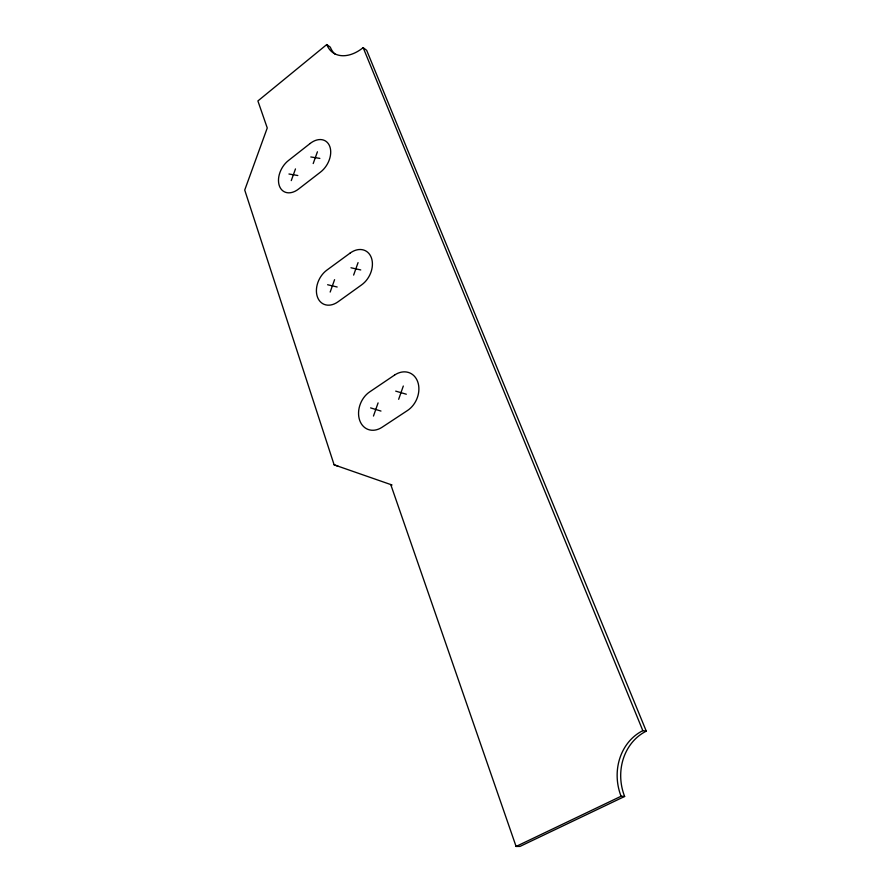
<?xml version="1.0" encoding="UTF-8"?>
<svg xmlns="http://www.w3.org/2000/svg" width="891" height="891" viewBox="0 0 891 891"><rect width="100%" height="100%" fill="white"/><g stroke="black" fill="none" stroke-linecap="round" stroke-linejoin="round"><path stroke-width="1.34" d="M398.656 399.302L403.311 386.026M373.463 416.052L378.085 402.899M330.171 292.059L334.582 279.685M353.627 275.085L358.059 262.622M291.268 180.595L295.478 168.922M313.198 163.554L317.43 151.793M390.737 484.526L516.089 846.45L519.976 846.417L624.636 796.454A50.876 45.185 80.1 0 1 646.276 731.155L366.669 50.342L363.16 47.646A35.985 23.99 -55.6 0 1 326.774 44.55L257.9 100.95L267.255 127.97L244.724 190.05L334.125 464.824L338.068 466.216M516.089 846.45L621.083 796.253L624.636 796.454M363.16 47.646L642.834 730.653L646.276 731.155M310.803 156.961L319.847 158.386M288.962 174.012L297.806 175.516M350.976 267.768L360.744 269.94M327.621 284.741L337.166 287.002M395.693 391.127L406.307 394.212M370.611 407.9L380.969 411.063M334.125 464.824L392.04 485.005M326.774 44.55L330.327 47.201A35.863 23.979 -55.5 0 0 334.971 54.084M621.083 796.253A51.11 45.341 80.4 0 1 642.834 730.653M310.135 143.484L288.394 160.569A19.312 13.32 -60.4 0 0 279.351 185.807A19.312 13.32 -60.4 0 0 298.429 189.148L320.56 172.052A19.513 13.521 -59.5 0 0 329.804 146.503A19.513 13.521 -59.5 0 0 310.135 143.484M350.107 253.1L326.863 270.129A20.27 14.824 -62.9 0 0 317.396 296.881A20.27 14.824 -62.9 0 0 337.99 301.826L361.668 284.83A20.471 15.08 -61.8 0 0 371.369 257.744A20.471 15.08 -61.8 0 0 350.107 253.1M394.568 375.078L369.62 391.929A21.395 16.55 -67 0 0 359.697 420.374A21.395 16.55 -67 0 0 382.027 427.29L407.488 410.517A21.596 16.873 -65.8 0 0 417.679 381.693A21.596 16.873 -65.8 0 0 394.568 375.078"/></g></svg>
